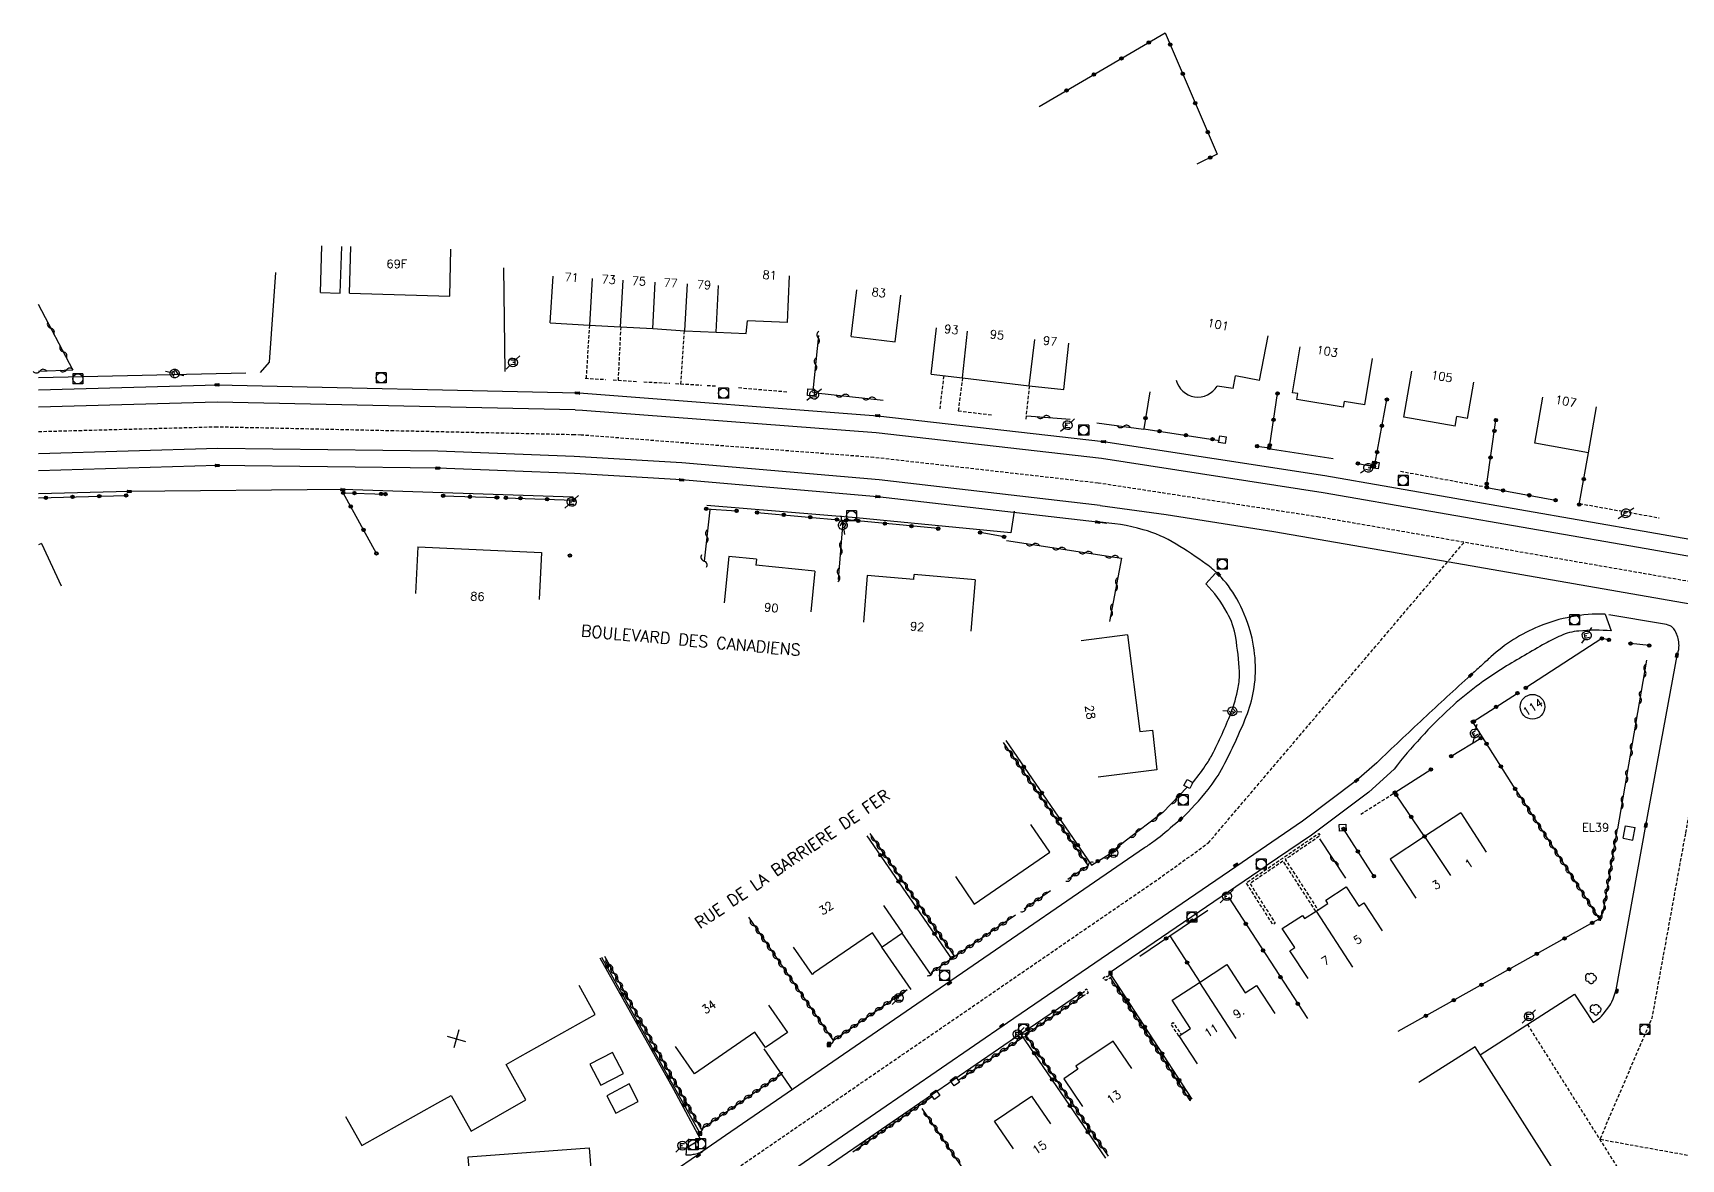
# Model space of a CAD drawing. Header units: millimetres. Extents: x 75999 to 76986, y 158000 to 158837.
# Drawn here: x 75999.2 to 76245.8, y 158131.8 to 158300.4 of the extents above; entities that cross this region are included whole.
import ezdxf
from ezdxf.enums import TextEntityAlignment as Align

# ---------------------------------------------------------------- set-up
doc = ezdxf.new("R2010")
doc.units = ezdxf.units.MM
doc.linetypes.add('DASHED', pattern=[0.75, 0.5, -0.25])
doc.layers.get('0').update_dxf_attribs({"linetype": 'CONTINUOUS'})
for name, color, linetype in [('W0001', 6, 'DASHED'), ('W0008', 7, 'CONTINUOUS'), ('W0100', 7, 'CONTINUOUS'), ('W0112', 1, 'DASHED'), ('W0300', 7, 'CONTINUOUS'), ('W0310', 3, 'CONTINUOUS'), ('W0322', 7, 'CONTINUOUS'), ('W0330', 7, 'CONTINUOUS'), ('W0334', 7, 'CONTINUOUS'), ('W0400', 7, 'CONTINUOUS'), ('W0420', 7, 'CONTINUOUS'), ('W0471', 7, 'CONTINUOUS'), ('W0984', 7, 'CONTINUOUS'), ('W0989', 7, 'CONTINUOUS'), ('W0991', 7, 'CONTINUOUS'), ('W1102', 7, 'CONTINUOUS')]:
    doc.layers.add(name, color=color, linetype=linetype)
doc.styles.get("Standard").update_dxf_attribs({"font": 'romans.shx', "width": 0.85})

# ---------------------------------------------------------------- blocks, each defined once
blk = doc.blocks.new('T400')
for p, q in [((-0.15, 0.3), (0.15, 0.3)), ((-0.15, -0.25), (-0.15, 0.3)), ((-0.15, 0.15), (0.15, 0.15)), ((-0.15, 0), (0.15, 0)), ((0.15, 0.3), (0.15, -0.25)), ((-0.15, -0.15), (0.15, -0.15)), ((-0.15, -0.25), (-0.15, -0.3)), ((-0.15, -0.3), (0.15, -0.3)), ((0.15, -0.3), (0.15, -0.25))]:
    blk.add_line(p, q)
blk = doc.blocks.new('T300')
for p, q in [((-0.8, 0.51), (-0.86, 0.34)), ((-0.86, 0.34), (-0.86, 0.17)), ((-0.86, 0.17), (-0.74, 0.06)), ((-0.69, 0.63), (-0.8, 0.51)), ((-0.8, -0.06), (-0.74, 0.06)), ((-0.74, 0.06), (-0.69, 0.11)), ((-0.57, 0.69), (-0.69, 0.63)), ((-0.46, 0.69), (-0.57, 0.69)), ((-0.29, 0.63), (-0.46, 0.69)), ((-0.29, 0.63), (-0.17, 0.74)), ((-0.23, 0.57), (-0.29, 0.63)), ((-0.17, 0.74), (-0.06, 0.8)), ((-0.06, 0.8), (0.06, 0.8)), ((0.06, 0.8), (0.23, 0.74)), ((0.23, 0.74), (0.34, 0.63)), ((0.34, 0.63), (0.4, 0.51)), ((0.46, 0.46), (0.34, 0.46)), ((0.4, 0.51), (0.4, 0.46)), ((0.57, 0.4), (0.46, 0.46)), ((0.57, 0.4), (0.69, 0.29)), ((0.69, 0.29), (0.74, 0.17)), ((0.74, 0.06), (0.69, -0.17)), ((0.74, 0.17), (0.74, 0.06)), ((-0.8, -0.17), (-0.8, -0.06)), ((-0.8, -0.23), (-0.8, -0.17)), ((-0.74, -0.34), (-0.8, -0.23)), ((-0.69, -0.4), (-0.74, -0.34)), ((-0.51, -0.46), (-0.69, -0.4)), ((-0.4, -0.46), (-0.51, -0.46)), ((-0.4, -0.46), (-0.34, -0.46)), ((-0.34, -0.46), (-0.34, -0.4)), ((-0.34, -0.51), (-0.34, -0.46)), ((-0.29, -0.63), (-0.34, -0.51)), ((-0.17, -0.74), (-0.29, -0.63)), ((-0.06, -0.8), (-0.17, -0.74)), ((0.06, -0.8), (-0.06, -0.8)), ((0.17, -0.74), (0.06, -0.8)), ((0.23, -0.69), (0.17, -0.74)), ((0.29, -0.46), (0.23, -0.46)), ((0.29, -0.63), (0.23, -0.69)), ((0.46, -0.4), (0.29, -0.46)), ((0.34, -0.51), (0.29, -0.63)), ((0.34, -0.51), (0.34, -0.46)), ((0.57, -0.34), (0.46, -0.4)), ((0.63, -0.29), (0.57, -0.34)), ((0.69, -0.17), (0.63, -0.29))]:
    blk.add_line(p, q)
blk = doc.blocks.new('T471')
for p, q in [((-0.333334, 0.333334), (-0.333334, -0.333334)), ((-0.333334, 0.333334), (0.333334, 0.333334)), ((-0.333334, 0), (0, 0)), ((0.500001, 0.500001), (1.000002, 1.000002)), ((-0.500001, -0.500001), (-1.000002, -1.000002)), ((-0.333334, -0.333334), (0.333334, -0.333334))]:
    blk.add_line(p, q)
blk.add_ellipse((0, 0), major_axis=(0.471405, 0.471405), ratio=1, start_param=5.4977871438, end_param=11.780972451)
blk = doc.blocks.new('T420')
for p, q in [((0.75, 0.75), (-0.75, 0.75)), ((-0.75, 0.75), (-0.75, -0.75)), ((0.75, 0.75), (0.75, -0.75)), ((0.75, -0.75), (-0.75, -0.75))]:
    blk.add_line(p, q)
blk.add_ellipse((0, 0), major_axis=(-0.53, 0.53), ratio=1, start_param=3.926991, end_param=10.210176)
blk = doc.blocks.new('t322o')
at = {"color": 0, "linetype": 'Continuous'}
for radius in [0.25, 0.15]:
    blk.add_circle((0, 0), radius, dxfattribs=at)
blk = doc.blocks.new('t310o')
at = {"color": 0, "linetype": 'Continuous'}
for centre, start, end in [((-0.5, 0.38), 216.8699, 323.1304), ((0.5, -0.37), 36.8699, 143.1303)]:
    blk.add_arc(centre, 0.625, start, end, dxfattribs=at)
blk = doc.blocks.new('t112o')
at = {"color": 0, "linetype": 'Continuous'}
for p, q in [((-0.5, 0.5), (0.5, 0.5)), ((-0.5, -0.5), (-0.5, 0.5)), ((0.5, 0.5), (0.5, -0.5)), ((0.5, -0.5), (-0.5, -0.5))]:
    blk.add_line(p, q, dxfattribs=at)
blk = doc.blocks.new('t330o')
at = {"color": 0, "linetype": 'Continuous'}
for p, q in [((0.25, -0.25), (-0.25, 0.25)), ((-0.25, -0.25), (0.25, 0.25)), ((-0.25, 0.25), (-0.25, -0.25)), ((0.25, 0.25), (-0.25, 0.25)), ((0.25, -0.25), (0.25, 0.25)), ((-0.25, -0.25), (0.25, -0.25)), ((-0.25, -0.25), (-0.25, -0.25))]:
    blk.add_line(p, q, dxfattribs=at)
blk = doc.blocks.new('t991o')
at = {"color": 0, "linetype": 'Continuous'}
for p, q in [((-1, 1), (1, -1)), ((-1, -1), (1, 1))]:
    blk.add_line(p, q, dxfattribs=at)

msp = doc.modelspace()

# ---------------------------------------------------------------- linework, layer by layer
at = {"layer": 'W0001'}
msp.add_line((76175.04, 158179.09), (76213.31, 158224.1), dxfattribs=at)
for points in [[(76264.22, 158215.2), (76239.89, 158219.48), (76191.63, 158227.88), (76158.57, 158232.97), (76124.98, 158236.81), (76081.21, 158240.16), (76080.2, 158240.2), (76026.77, 158241.36), (76000, 158240.64)], [(76252.83, 158217.2), (76250.12, 158201.02), (76246.41, 158180.53), (76241.38, 158152.81)]]:
    msp.add_lwpolyline(points, dxfattribs=at)
at = {"layer": 'W0001', "flags": 128}
for points in [[(76000, 158058.61), (76031.13, 158079.97), (76091.52, 158121.48), (76147.12, 158159.67), (76159.62, 158168.26), (76167.73, 158173.83), (76175.04, 158179.09)], [(76222.77, 158151.93), (76250.85, 158107.37)], [(76346.76, 158000), (76307.61, 158061.13), (76274.73, 158112.47), (76264.1, 158129.17), (76233.63, 158134.7), (76241.38, 158152.81)]]:
    msp.add_lwpolyline(points, dxfattribs=at)
at = {"layer": 'W0008'}
for points in [[(76069.57, 158265.22), (76069.8, 158249.7)], [(76033.23, 158249.53), (76034.56, 158251.07), (76035.52, 158264.52)], [(76000, 158246.95), (76026.76, 158247.67), (76080.65, 158246.46)], [(76080.65, 158246.46), (76081.58, 158246.45), (76125.6, 158243.05), (76159.38, 158239.18), (76192.48, 158234.11)], [(76000, 158244.41), (76026.76, 158245.14), (76080.29, 158243.97)], [(76080.14, 158236.96), (76059.74, 158237.76), (76026.83, 158238.14), (76000, 158237.35)], [(76184.01, 158238.16), (76193.71, 158236.64)], [(76080.19, 158234.39), (76059.74, 158235.22), (76026.74, 158235.61), (76000, 158234.82)], [(76159.86, 158226.91), (76158.46, 158227.12), (76125.56, 158230.94), (76096.23, 158233.46), (76080.19, 158234.39)], [(76192.48, 158234.11), (76241.08, 158225.64), (76265.32, 158221.4)], [(76045.53, 158231.99), (76013.6, 158231.71), (76000, 158231.35)], [(76145.99, 158228.75), (76145.47, 158225.51), (76122.36, 158227.75), (76100, 158229.64)], [(76174.68, 158217.9), (76176.13, 158219.48)], [(76234.39, 158213.36), (76235.32, 158210.84)], [(76242.98, 158211.9), (76234.98, 158213.24)], [(76236.05, 158157.09), (76240.52, 158181.73), (76245.16, 158207.18)], [(76200.24, 158191.11), (76197.21, 158188.45), (76189.15, 158182.38)], [(76202.85, 158190.17), (76199.05, 158186.7), (76190.46, 158180.25)], [(76189.15, 158182.38), (76179.14, 158175.53)], [(76190.46, 158180.25), (76183.7, 158175.67)]]:
    msp.add_lwpolyline(points, dxfattribs=at)
for points in [[(76170.93, 158182.66, 0.033263), (76175.01, 158187.1, 0.048459), (76177.27, 158190.57, 0.024587), (76180.72, 158198.03, 0.051475), (76181.8, 158201.8, 0.058975), (76182.07, 158206.23, 0.055437), (76181.28, 158210.88, 0.058156), (76179.28, 158215.67, 0.06684), (76176.55, 158219.29, 0.042145), (76174.74, 158220.84, 0.018484), (76170.21, 158223.85, 0.069411), (76165.28, 158226, 0.053677), (76158.44, 158227.14)], [(76234.39, 158213.36, 0.051854), (76229.35, 158212.95, 0.051854), (76224.49, 158211.51, 0.043763), (76220.7, 158209.54, 0.043763), (76217.3, 158206.94)], [(76235.32, 158210.84, 0.045773), (76230.45, 158210.83, 0.081201), (76227.77, 158210.13, 0.023664), (76225.43, 158208.96, 0.008716), (76219.29, 158205.36, 0.049635), (76211.2, 158199.26, 0.040701), (76202.85, 158190.17)], [(76245.16, 158207.18, 0.067857), (76245.45, 158208.39, 0.078604), (76245.38, 158209.47, 0.037048), (76245.12, 158210.35, 0.047144), (76244.8, 158210.99, 0.138911), (76244.13, 158211.6, 0.103628), (76242.98, 158211.9)], [(76217.3, 158206.94, 0.000655), (76215.8, 158205.58, 0.000655), (76214.29, 158204.22, 0.0031), (76207.22, 158197.71, 0.0031), (76200.24, 158191.11)]]:
    msp.add_lwpolyline(points, format="xyb", dxfattribs=at)
at = {"layer": 'W0008', "flags": 128}
for points in [[(76170.93, 158182.66, -0.002536), (76167.77, 158179.98, -0.013324), (76167.68, 158179.91, -0.006682), (76166.89, 158179.33, -0.003819), (76165.48, 158178.35), (76135.71, 158157.89), (76102.82, 158135.3), (76099.42, 158132.98, -0.031747), (76099.19, 158132.84, -0.018825), (76098.77, 158132.64, -0.039772), (76098.57, 158132.58, -0.010381), (76097.78, 158132.4, -0.038161), (76097.47, 158132.36, -0.022291), (76096.92, 158132.37), (76097.03, 158133.53), (76099.05, 158134.77), (76095.06, 158142.17), (76084.07, 158161.84)], [(76146.99, 158150.55), (76106.91, 158122.99), (76100.63, 158118.65), (76093.9, 158114.06, 0.019613), (76093.46, 158113.73, 0.008326), (76092.48, 158112.91, 0.061699), (76091.84, 158112.21, 0.037102), (76091.03, 158110.85, 0.070081), (76090.52, 158109.35, 0.080144), (76090.49, 158107.97, 0.035111), (76090.65, 158107.2, 0.018717), (76091.11, 158105.79, 0.041465), (76091.5, 158104.94, 0.029782), (76092.2, 158103.85)]]:
    msp.add_lwpolyline(points, format="xyb", dxfattribs=at)
for points in [[(76179.14, 158175.53), (76145, 158152.15), (76105.5, 158125.03)], [(76160.21, 158159.64), (76183.7, 158175.67)], [(76133.61, 158159.25), (76129.25, 158165.58)], [(76130.57, 158157.15), (76126.21, 158163.49)], [(76215.71, 158147.4), (76229.84, 158156.46), (76232.6, 158152.24), (76233.11, 158152.57), (76233.59, 158152.94), (76233.86, 158153.19), (76234.11, 158153.46), (76234.61, 158154.11), (76235.09, 158154.77), (76235.27, 158155.04), (76235.42, 158155.33), (76235.61, 158155.76), (76235.78, 158156.2), (76235.93, 158156.64), (76236.05, 158157.09)], [(76112.82, 158142.16), (76108.57, 158148.3)], [(76067.99, 158111.4), (76099.42, 158132.98)]]:
    msp.add_lwpolyline(points, dxfattribs=at)
for points in [[(76082.53, 158145.98), (76084.15, 158142.85), (76087.52, 158144.6), (76085.9, 158147.73)], [(76085.03, 158141.26), (76086.41, 158138.64), (76089.75, 158140.4), (76088.37, 158143.02)], [(76064.31, 158132.13), (76082.43, 158133.45), (76082.66, 158130.31), (76064.54, 158129)]]:
    msp.add_lwpolyline(points, close=True, dxfattribs=at)
at = {"layer": 'W0100'}
for p, q in [((76042.21, 158261.51), (76042.43, 158268.51)), ((76045.16, 158261.41), (76045.39, 158268.41)), ((76046.55, 158261.39), (76046.75, 158268.39)), ((76061.54, 158260.97), (76061.73, 158267.97)), ((76076.56, 158256.96), (76077, 158263.94)), ((76112.07, 158256.99), (76112.4, 158263.98)), ((76121.6, 158254.93), (76122.43, 158261.88)), ((76128.21, 158254.14), (76129.04, 158261.09)), ((76105.89, 158255.36), (76106.09, 158257.27)), ((76133.58, 158249.27), (76134.35, 158256.23)), ((76153.4, 158246.97), (76154.17, 158253.92)), ((76182.71, 158248.32), (76184.01, 158255.02)), ((76187.64, 158246.5), (76188.77, 158253.39)), ((76198.45, 158244.69), (76199.59, 158251.6)), ((76178.74, 158247.15), (76179.1, 158249.05)), ((76204.27, 158242.85), (76205.49, 158249.74)), ((76213.81, 158242.64), (76214.78, 158248.1)), ((76188.41, 158246.37), (76187.64, 158246.5)), ((76188.27, 158245.5), (76188.41, 158246.37)), ((76223.87, 158238.93), (76225.08, 158245.82)), ((76211.99, 158241.48), (76212.24, 158242.92)), ((76231.91, 158237.51), (76233.12, 158244.41)), ((76000.49, 158223.94), (76000, 158223.71)), ((76000.49, 158223.94), (76003.43, 158217.59)), ((76056.77, 158223.45), (76056.43, 158216.45)), ((76075.26, 158222.56), (76074.93, 158215.57)), ((76103.32, 158221.99), (76102.61, 158215.03)), ((76107.43, 158221.58), (76103.32, 158221.99)), ((76107.43, 158221.58), (76107.34, 158220.67)), ((76116.19, 158219.77), (76107.34, 158220.67)), ((76116.19, 158219.77), (76115.58, 158213.72)), ((76124.02, 158219.13), (76123.45, 158212.15)), ((76130.97, 158218.55), (76131.03, 158219.27)), ((76140.17, 158218.51), (76139.53, 158210.82)), ((76162.97, 158210.24), (76156.02, 158209.37)), ((76167.36, 158190.04), (76158.57, 158188.94)), ((76212.84, 158183.59), (76216.62, 158177.7)), ((76237.44, 158181.67), (76238.91, 158181.39)), ((76202.22, 158176.67), (76206.07, 158170.83))]:
    msp.add_line(p, q, dxfattribs=at)
for points in [[(76042.21, 158261.51), (76045.16, 158261.41)], [(76046.55, 158261.39), (76061.54, 158260.97)], [(76076.56, 158256.96), (76082.43, 158256.59), (76087.11, 158256.34), (76091.91, 158256.09), (76096.73, 158255.77), (76101.39, 158255.59), (76105.89, 158255.36)], [(76112.07, 158256.99), (76106.09, 158257.27)], [(76121.6, 158254.93), (76128.21, 158254.14)], [(76133.58, 158249.27), (76138.26, 158248.75), (76148.25, 158247.53), (76153.4, 158246.97)], [(76182.71, 158248.32), (76179.1, 158249.05)], [(76178.74, 158247.15), (76176.34, 158247.5)], [(76198.45, 158244.69), (76195.38, 158245.2), (76195.22, 158244.33), (76188.27, 158245.5)], [(76213.81, 158242.64), (76212.24, 158242.92)], [(76211.99, 158241.48), (76204.27, 158242.85)], [(76231.91, 158237.51), (76223.87, 158238.93)], [(76056.77, 158223.45), (76075.26, 158222.56)], [(76130.97, 158218.55), (76124.02, 158219.13)], [(76140.17, 158218.51), (76131.03, 158219.27)], [(76162.97, 158210.24), (76164.77, 158195.77), (76166.71, 158196.01), (76167.36, 158190.04)], [(76212.84, 158183.59), (76207.4, 158180.09), (76202.22, 158176.67)], [(76237.08, 158179.81), (76237.44, 158181.67)], [(76237.08, 158179.81), (76237.44, 158181.67)], [(76238.55, 158179.53), (76238.91, 158181.39)], [(76237.08, 158179.82), (76238.55, 158179.53)]]:
    msp.add_lwpolyline(points, dxfattribs=at)
msp.add_lwpolyline([(76170.24, 158248.4, 0.675962), (76176.34, 158247.5, 0.675962)], format="xyb", dxfattribs=at)
at = {"layer": 'W0100', "flags": 128}
for points in [[(76137.19, 158174.08), (76140.02, 158169.96), (76151.33, 158177.74), (76148.49, 158181.86)], [(76190, 158158.79), (76187.24, 158162.96), (76187.98, 158163.44), (76186.11, 158166.29), (76189.13, 158168.26), (76189.44, 158167.78), (76191.17, 158168.91), (76191.17, 158168.91), (76192.92, 158170.05), (76192.61, 158170.52), (76195.67, 158172.54), (76197.54, 158169.66), (76198.31, 158170.16), (76201.04, 158165.96)], [(76126.45, 158169.73), (76129.28, 158165.61), (76126.23, 158163.51), (76124.78, 158165.63), (76122.46, 158164.05), (76115.99, 158159.62), (76116.04, 158159.54), (76115.83, 158159.4), (76113, 158163.52)], [(76173.41, 158146.03), (76170.67, 158150.23), (76172.37, 158151.34), (76169.62, 158155.55), (76173.72, 158158.21), (76177.83, 158160.89), (76180.57, 158156.66), (76182.26, 158157.76), (76184.99, 158153.56)], [(76045.95, 158138.15), (76048.4, 158133.79), (76059.77, 158140.19), (76061.74, 158141.3), (76064.73, 158135.98), (76072.94, 158140.63), (76069.97, 158145.94), (76072.07, 158147.11), (76083.32, 158153.4), (76080.89, 158157.76)], [(76109.22, 158154.84), (76112.07, 158150.73), (76108.8, 158148.46), (76107.18, 158150.8), (76098.15, 158144.54), (76095.3, 158148.65)], [(76163.6, 158145.32), (76160.78, 158149.45), (76155.24, 158145.68), (76155.53, 158145.25), (76153.41, 158143.81), (76156.23, 158139.67)], [(76249.57, 158039.69), (76266.74, 158050.71), (76256.34, 158066.92), (76257.93, 158067.94), (76254.28, 158073.52), (76254.31, 158073.73), (76264.66, 158080.33), (76265.96, 158081.16), (76266.33, 158080.59), (76275.6, 158086.54), (76262.54, 158107.03), (76253.27, 158101.13), (76261.58, 158088.05), (76255.74, 158084.33), (76244.68, 158101.68), (76244.68, 158101.68), (76237.08, 158113.61), (76234.96, 158117.25), (76227.4, 158129.06), (76214.96, 158148.59), (76206.52, 158143.22)], [(76145.88, 158133.29), (76143.07, 158137.43), (76148.6, 158141.19), (76151.41, 158137.05)]]:
    msp.add_lwpolyline(points, dxfattribs=at)
at = {"layer": 'W0112'}
for points in [[(76081.99, 158248.62), (76082.5, 158256.6)], [(76087.12, 158256.34), (76086.72, 158248.36)], [(76096.14, 158247.78), (76096.67, 158255.84)], [(76081.82, 158248.66), (76084.85, 158248.5)], [(76086.02, 158248.43), (76089.71, 158248.16)], [(76090.56, 158248.13), (76094.48, 158247.92)], [(76095.31, 158247.88), (76099.21, 158247.64)], [(76135.45, 158249.02), (76134.85, 158244.09)], [(76138.26, 158248.75), (76137.63, 158243.8), (76142.62, 158243.17)], [(76100.07, 158247.59), (76101.47, 158247.52)], [(76104.76, 158247.26), (76112.05, 158246.64)], [(76148.26, 158247.53), (76147.71, 158242.54)], [(76203.78, 158234.75), (76216.67, 158232.38)], [(76230.6, 158229.91), (76242.51, 158227.77)], [(76197.84, 158183.39), (76202.95, 158186.65)]]:
    msp.add_lwpolyline(points, dxfattribs=at)
at = {"layer": 'W0112', "flags": 128}
for points in [[(76191.12, 158168.87), (76186.23, 158176.39), (76181.27, 158173.02), (76185.04, 158167.09), (76184.7, 158166.87), (76180.72, 158173.14), (76186.18, 158176.84), (76191.55, 158180.52), (76191.78, 158180.19), (76186.56, 158176.62), (76191.45, 158169.09)], [(76170.63, 158150.2), (76169.45, 158152.01), (76169.79, 158152.23), (76170.97, 158150.42)]]:
    msp.add_lwpolyline(points, dxfattribs=at)
for points in [[(76160.58, 158159.04), (76159.72, 158158.53), (76159.63, 158158.66), (76159.54, 158158.59), (76159.32, 158158.93), (76159.74, 158159.21), (76159.84, 158159.06), (76160.37, 158159.38)], [(76156.22, 158156.15), (76157.09, 158156.69), (76156.97, 158156.85), (76157.05, 158156.9), (76156.82, 158157.23), (76156.4, 158156.94), (76156.51, 158156.8), (76156.01, 158156.49)]]:
    msp.add_lwpolyline(points, close=True, dxfattribs=at)
at = {"layer": 'W0310', "flags": 128}
for points in [[(76000, 158259.71), (76000, 158259.7)], [(76144.34, 158194.16), (76157.07, 158175.68), (76154.03, 158173.62)], [(76220.94, 158187.18), (76233.52, 158167.72), (76234.09, 158168.71), (76236.26, 158181.23)], [(76137.11, 158162.09), (76124.45, 158180.5)], [(76162.61, 158179.37), (76160.2, 158177.43)], [(76151.45, 158171.95), (76147.49, 158169.2)], [(76106.22, 158167.97), (76118.91, 158149.52), (76129.99, 158157.18)], [(76146.17, 158168.29), (76137.11, 158162.09), (76133.56, 158159.68)], [(76084.68, 158162.17), (76099.16, 158136.27), (76111.11, 158144.49)], [(76160.34, 158158.94), (76172.28, 158140.56)], [(76160.1, 158132.19), (76147.68, 158150.42), (76156.21, 158156.18)], [(76137.61, 158143.6), (76147.26, 158150)], [(76121.84, 158132.87), (76133.79, 158141.2)], [(76132.2, 158139.37), (76144.4, 158121.41)]]:
    msp.add_lwpolyline(points, dxfattribs=at)
at = {"layer": 'W0310'}
for points in [[(76000, 158249.72), (76005.16, 158249.94), (76000, 158259.7)], [(76116.7, 158255.06), (76115.85, 158246.77)], [(76116.33, 158246.49), (76126.4, 158245.39)], [(76147.89, 158243.06), (76154.36, 158242.54)], [(76158.37, 158241.98), (76165.32, 158241.05)], [(76100.48, 158228.97), (76099.6, 158221.3)], [(76120.38, 158227.23), (76119.65, 158218.53)], [(76144.82, 158224.37), (76162.06, 158221.74)], [(76162.06, 158221.74), (76160.23, 158212.27)], [(76240.62, 158206.45), (76236.26, 158181.23)], [(76171.85, 158187.44), (76168.24, 158183.64), (76162.61, 158179.37)], [(76191.69, 158179.7), (76195.56, 158173.84)]]:
    msp.add_lwpolyline(points, dxfattribs=at)
at = {"layer": 'W0322', "flags": 128}
for points in [[(76149.72, 158289.36), (76168.6, 158300.36), (76176.37, 158282.21), (76173.34, 158280.7)], [(76144.73, 158194.43), (76157.55, 158175.79), (76160.2, 158177.43)], [(76136.76, 158161.6), (76123.98, 158180.17)], [(76164.8, 158162.13), (76169.27, 158165.18), (76174.99, 158169.04)], [(76178.06, 158170.97), (76189.86, 158152.8)], [(76203.46, 158150.93), (76233.52, 158167.72)], [(76169.27, 158165.18), (76173.79, 158158.25)], [(76098.98, 158135.72), (76084.31, 158161.97)], [(76160.35, 158159.53), (76172.55, 158140.74)], [(76159.69, 158131.91), (76146.99, 158150.55), (76155.93, 158156.6)]]:
    msp.add_lwpolyline(points, dxfattribs=at)
at = {"layer": 'W0322'}
for points in [[(76166.29, 158246.65), (76165.38, 158241.1), (76176.69, 158239.37)], [(76184.23, 158238.63), (76185.41, 158246.4)], [(76199.99, 158236.01), (76201.75, 158245.48)], [(76216.7, 158232.86), (76218.07, 158242.39)], [(76182.33, 158238.5), (76184.13, 158238.25)], [(76197.43, 158235.92), (76199.82, 158235.46)], [(76230.54, 158229.76), (76231.91, 158237.51)], [(76000, 158230.75), (76013.12, 158231.13)], [(76050.57, 158222.44), (76045.62, 158231.53), (76051.93, 158231.33)], [(76060.56, 158231.07), (76068.64, 158230.82)], [(76069.96, 158230.77), (76080.1, 158230.42)], [(76216.71, 158232.33), (76226.99, 158230.4)], [(76099.92, 158229.13), (76104.46, 158228.82)], [(76107.52, 158228.57), (76120.83, 158227.38)], [(76134.62, 158226.15), (76120.98, 158227.46)], [(76144.47, 158224.91), (76140.88, 158225.56)], [(76234.98, 158209.49), (76233.92, 158209.73), (76222.52, 158202.31)], [(76241, 158208.64), (76238.22, 158208.94)], [(76220.94, 158187.18), (76214.62, 158197.21), (76221.28, 158201.53)], [(76211.38, 158192.07), (76215.81, 158194.79)], [(76202.95, 158186.65), (76208.34, 158190.1)], [(76207.4, 158180.09), (76203.16, 158186.29)], [(76199.81, 158174.13), (76195.27, 158181.21)]]:
    msp.add_lwpolyline(points, dxfattribs=at)
at = {"layer": 'W0334'}
for points in [[(76000, 158248.78), (76031.02, 158249.49)], [(76080.29, 158243.95), (76081.43, 158243.91), (76125.34, 158240.55), (76159.07, 158236.69), (76192.2, 158231.58)], [(76158.87, 158229.64), (76125.78, 158233.45), (76096.25, 158235.99), (76080.14, 158236.96)], [(76080.02, 158230.89), (76045.53, 158231.99)], [(76192.2, 158231.58), (76240.54, 158223.17), (76264.87, 158218.9)], [(76158.87, 158229.64), (76168.74, 158228.27), (76184.84, 158225.71), (76208.78, 158221.57), (76276.89, 158209.7)]]:
    msp.add_lwpolyline(points, dxfattribs=at)
msp.add_lwpolyline([(76172.6, 158187.99, 0.019235), (76174.58, 158190.63, 0.031954), (76175.61, 158192.33, 0.026654), (76178.4, 158198.5, 0.045279), (76179.51, 158202.35, 0.060237), (76179.68, 158204.75, 0.028158), (76179.14, 158209.85, 0.086048), (76177.85, 158213.57, 0.062968), (76174.68, 158217.9)], format="xyb", dxfattribs=at)
at = {"layer": 'W1102'}
for p, q in [((76082.5, 158256.6), (76082.88, 158263.58)), ((76087.11, 158256.35), (76087.49, 158263.33)), ((76091.91, 158256.09), (76092.29, 158263.07)), ((76096.73, 158255.83), (76097.11, 158262.81)), ((76101.39, 158255.58), (76101.77, 158262.56)), ((76138.26, 158248.75), (76139.03, 158255.71)), ((76148.25, 158247.53), (76149.1, 158254.48)), ((76207.4, 158180.09), (76211.25, 158174.25))]:
    msp.add_line(p, q, dxfattribs=at)
at = {"layer": 'W1102', "flags": 128}
for points in [[(76191.17, 158168.91), (76196.62, 158160.52)], [(76173.72, 158158.21), (76179.16, 158149.82)]]:
    msp.add_lwpolyline(points, dxfattribs=at)
at = {"layer": 'W1102'}
msp.add_circle((76223.54, 158199.49), 1.85, dxfattribs=at)

# ---------------------------------------------------------------- block references
at = {"layer": 'W0112'}
for p, rotation in [((76115.59, 158246.55), 355.4655), ((76177.15, 158239.47), 260.7319), ((76200.03, 158235.67), 349.103), ((76172.06, 158187.93), 62.00544778020247), ((76195.13, 158181.38), 3.904499999999992), ((76134.18, 158141.4), 214.6622472682335), ((76137.1, 158143.42), 216.0224629948864)]:
    msp.add_blockref('t112o', p, dxfattribs=dict(at, rotation=rotation))
at = {"layer": 'W0300'}
for p in [(76232.33, 158158.8), (76233.04, 158154.12)]:
    msp.add_blockref('T300', p, dxfattribs=at)
at = {"layer": 'W0310'}
for p, rotation in [((76001.87, 158256.17), 117.8254988956957), ((76116.66, 158254.72), 264.1676568486648), ((76003.74, 158252.63), 117.8254988956957), ((76116.26, 158250.74), 264.1676568486648), ((76000.2, 158249.73), 2.394289639713373), ((76004.2, 158249.9), 2.394289639713373), ((76120.31, 158246.06), 353.7972858661647), ((76124.28, 158245.62), 353.7972858661647), ((76150.37, 158242.86), 355.4489576284691), ((76162.34, 158241.45), 352.3864574702984), ((76100.02, 158225), 263.4475449620836), ((76120.05, 158223.24), 265.2494391639523), ((76148.77, 158223.76), 351.32225832814), ((76152.72, 158223.16), 351.32225832814), ((76099.6, 158221.3), 112.1319), ((76156.68, 158222.56), 351.32225832814), ((76160.63, 158221.95), 351.32225832814), ((76119.71, 158219.26), 265.2494391639523), ((76161.3, 158217.81), 259.033891689805), ((76160.54, 158213.88), 259.033891689805), ((76240.35, 158204.88), 260.212040926302), ((76239.67, 158200.94), 260.212040926302), ((76238.99, 158197), 260.212040926302), ((76145.19, 158192.93), 304.5377222254263), ((76238.31, 158193.05), 260.212040926302), ((76146.04, 158191.69), 304.5377222254263), ((76146.89, 158190.46), 304.5377222254263), ((76147.74, 158189.22), 304.5377222254263), ((76148.59, 158187.98), 304.5377222254263), ((76237.63, 158189.11), 260.212040926302), ((76149.45, 158186.75), 304.5377222254263), ((76150.3, 158185.51), 304.5377222254263), ((76170.25, 158185.75), 226.4826549029982), ((76221.75, 158185.92), 302.8791879153578), ((76236.95, 158185.17), 260.212040926302), ((76151.15, 158184.28), 304.5377222254263), ((76152, 158183.04), 304.5377222254263), ((76167.38, 158182.98), 217.1195783512725), ((76222.57, 158184.66), 302.8791879153578), ((76223.38, 158183.4), 302.8791879153578), ((76152.85, 158181.81), 304.5377222254263), ((76153.7, 158180.57), 304.5377222254263), ((76164.19, 158180.57), 217.1195783512725), ((76224.2, 158182.14), 302.8791879153578), ((76225.01, 158180.88), 302.8791879153578), ((76236.09, 158180.22), 80.13180878063315), ((76125.21, 158179.39), 124.5203860018495), ((76126.06, 158178.16), 124.5203860018495), ((76154.55, 158179.34), 304.5377222254263), ((76155.4, 158178.1), 304.5377222254263), ((76161.44, 158178.43), 218.8846749232719), ((76225.82, 158179.62), 302.8791879153578), ((76226.64, 158178.36), 302.8791879153578), ((76235.83, 158178.74), 80.13180878063315), ((76126.91, 158176.92), 124.5203860018495), ((76127.76, 158175.69), 124.5203860018495), ((76156.25, 158176.86), 304.5377222254263), ((76157.02, 158175.64), 214.0984398811584), ((76160.27, 158177.49), 218.8846749232719), ((76193.89, 158176.36), 303.4230406674699), ((76227.45, 158177.1), 302.8791879153578), ((76228.27, 158175.84), 302.8791879153578), ((76235.32, 158175.78), 80.13180878063315), ((76235.57, 158177.26), 80.13180878063315), ((76128.61, 158174.45), 124.5203860018495), ((76129.46, 158173.21), 124.5203860018495), ((76154.53, 158173.96), 214.0984398811584), ((76155.77, 158174.8), 214.0984398811584), ((76229.08, 158174.58), 302.8791879153578), ((76229.9, 158173.32), 302.8791879153578), ((76234.8, 158172.83), 80.13180878063315), ((76235.06, 158174.31), 80.13180878063315), ((76130.31, 158171.98), 124.5203860018495), ((76131.16, 158170.74), 124.5203860018495), ((76150.22, 158171.1), 214.7541960466402), ((76230.71, 158172.06), 302.8791879153578), ((76231.52, 158170.8), 302.8791879153578), ((76234.55, 158171.35), 80.13180878063315), ((76132.01, 158169.51), 124.5203860018495), ((76132.86, 158168.27), 124.5203860018495), ((76147.75, 158169.39), 214.7541960466402), ((76148.98, 158170.24), 214.7541960466402), ((76232.34, 158169.54), 302.8791879153578), ((76233.15, 158168.28), 302.8791879153578), ((76233.93, 158168.43), 60.18235683300279), ((76234.29, 158169.87), 80.13180878063315), ((76107.07, 158166.73), 304.5203860018869), ((76107.92, 158165.5), 304.5203860018869), ((76133.71, 158167.04), 124.5203860018495), ((76134.56, 158165.8), 124.5203860018495), ((76142.46, 158165.75), 214.3924860176436), ((76143.69, 158166.6), 214.3924860176436), ((76144.93, 158167.44), 214.3924860176436), ((76108.77, 158164.26), 304.5203860018869), ((76109.62, 158163.03), 304.5203860018869), ((76135.41, 158164.56), 124.5203860018495), ((76136.26, 158163.33), 124.5203860018495), ((76138.74, 158163.21), 214.3924860176436), ((76139.98, 158164.06), 214.3924860176436), ((76141.22, 158164.9), 214.3924860176436), ((76085.41, 158160.87), 299.1911694288885), ((76110.47, 158161.79), 304.5203860018869), ((76111.32, 158160.55), 304.5203860018869), ((76136.27, 158161.52), 214.1686146358413), ((76137.51, 158162.36), 214.3924860176436), ((76086.14, 158159.56), 299.1911694288885), ((76086.88, 158158.25), 299.1911694288885), ((76112.17, 158159.32), 304.5203860018869), ((76113.02, 158158.08), 304.5203860018869), ((76133.78, 158159.83), 214.1686146358413), ((76135.02, 158160.67), 214.1686146358413), ((76087.61, 158156.94), 299.1911694288885), ((76088.34, 158155.63), 299.1911694288885), ((76113.87, 158156.85), 304.5203860018869), ((76114.72, 158155.61), 304.5203860018869), ((76128.86, 158156.4), 34.6754060473955), ((76161.16, 158157.68), 302.9973749636392), ((76161.98, 158156.42), 302.9973749636392), ((76089.07, 158154.32), 299.1911694288885), ((76115.57, 158154.37), 304.5203860018869), ((76116.42, 158153.14), 304.5203860018869), ((76125.16, 158153.84), 34.6754060473955), ((76126.4, 158154.7), 34.6754060473955), ((76127.63, 158155.55), 34.6754060473955), ((76153.02, 158154.03), 34.07581005478157), ((76154.26, 158154.87), 34.07581005478157), ((76155.51, 158155.71), 34.07581005478157), ((76162.8, 158155.16), 302.9973749636392), ((76163.61, 158153.91), 302.9973749636392), ((76089.8, 158153.01), 299.1911694288885), ((76090.53, 158151.7), 299.1911694288885), ((76117.27, 158151.9), 304.5203860018869), ((76118.12, 158150.67), 304.5203860018869), ((76121.46, 158151.28), 34.6754060473955), ((76122.7, 158152.14), 34.6754060473955), ((76123.93, 158152.99), 34.6754060473955), ((76149.3, 158151.51), 34.07581005478157), ((76150.54, 158152.35), 34.07581005478157), ((76151.78, 158153.19), 34.07581005478157), ((76164.43, 158152.65), 302.9973749636392), ((76165.25, 158151.39), 302.9973749636392), ((76091.27, 158150.39), 299.1911694288885), ((76092, 158149.08), 299.1911694288885), ((76118.99, 158149.58), 34.6754060473955), ((76120.23, 158150.43), 34.6754060473955), ((76145.11, 158148.57), 33.50682340585471), ((76146.36, 158149.4), 33.50682340585471), ((76148.05, 158150.67), 34.07581005478157), ((76148.28, 158149.54), 124.2699190129513), ((76149.12, 158148.31), 124.2699190129513), ((76166.06, 158150.13), 302.9973749636392), ((76166.88, 158148.87), 302.9973749636392), ((76092.73, 158147.77), 299.1911694288885), ((76093.46, 158146.46), 299.1911694288885), ((76141.36, 158146.09), 33.50682340585471), ((76142.61, 158146.91), 33.50682340585471), ((76143.86, 158147.74), 33.50682340585471), ((76149.96, 158147.07), 124.2699190129513), ((76150.81, 158145.83), 124.2699190129513), ((76167.7, 158147.62), 302.9973749636392), ((76168.51, 158146.36), 302.9973749636392), ((76094.19, 158145.15), 299.1911694288885), ((76094.92, 158143.84), 299.1911694288885), ((76110.55, 158144.1), 34.51357213186431), ((76138.86, 158144.43), 33.50682340585471), ((76140.11, 158145.26), 33.50682340585471), ((76151.65, 158144.59), 124.2699190129513), ((76152.5, 158143.35), 124.2699190129513), ((76169.33, 158145.1), 302.9973749636392), ((76170.15, 158143.84), 302.9973749636392), ((76095.66, 158142.53), 299.1911694288885), ((76096.39, 158141.22), 299.1911694288885), ((76106.84, 158141.55), 34.51357213186431), ((76108.07, 158142.4), 34.51357213186431), ((76109.31, 158143.25), 34.51357213186431), ((76153.34, 158142.11), 124.2699190129513), ((76154.19, 158140.87), 124.2699190129513), ((76170.96, 158142.58), 302.9973749636392), ((76171.78, 158141.33), 302.9973749636392), ((76097.12, 158139.91), 299.1911694288885), ((76097.85, 158138.6), 299.1911694288885), ((76103.13, 158139), 34.51357213186431), ((76104.37, 158139.85), 34.51357213186431), ((76105.6, 158140.7), 34.51357213186431), ((76130.45, 158138.87), 34.87081867995366), ((76131.68, 158139.73), 34.87081867995366), ((76132.91, 158140.59), 34.87081867995366), ((76155.03, 158139.63), 124.2699190129513), ((76155.88, 158138.39), 124.2699190129513), ((76098.58, 158137.29), 299.1911694288885), ((76099.42, 158136.45), 34.51357213186431), ((76100.66, 158137.3), 34.51357213186431), ((76101.89, 158138.15), 34.51357213186431), ((76126.76, 158136.3), 34.87081867995366), ((76127.99, 158137.16), 34.87081867995366), ((76129.22, 158138.02), 34.87081867995366), ((76133.04, 158138.13), 304.1835672865449), ((76133.89, 158136.89), 304.1835672865449), ((76156.72, 158137.15), 124.2699190129513), ((76157.57, 158135.91), 124.2699190129513), ((76123.07, 158133.73), 34.87081867995366), ((76124.3, 158134.59), 34.87081867995366), ((76125.53, 158135.44), 34.87081867995366), ((76134.73, 158135.65), 304.1835672865449), ((76135.57, 158134.41), 304.1835672865449), ((76158.41, 158134.67), 124.2699190129513), ((76159.26, 158133.43), 124.2699190129513), ((76136.42, 158133.17), 304.1835672865449), ((76137.26, 158131.93), 304.1835672865449)]:
    msp.add_blockref('t310o', p, dxfattribs=dict(at, rotation=rotation))
at = {"layer": 'W0322'}
for p, rotation in [((76166.14, 158298.93), 30.23119194990919), ((76169.35, 158298.61), 293.1867736375017), ((76162.04, 158296.54), 30.23119194990919), ((76157.93, 158294.14), 30.23119194990919), ((76171.22, 158294.24), 293.1867736375017), ((76153.83, 158291.75), 30.23119194990919), ((76173.09, 158289.87), 293.1867736375017), ((76174.96, 158285.51), 293.1867736375017), ((76175.33, 158281.69), 206.4766023513659), ((76185.41, 158246.4), 76.32100000000001), ((76201.75, 158245.48), 96.50560000000002), ((76165.64, 158242.7), 260.7319113813746), ((76167.73, 158240.74), 351.2926743256038), ((76171.68, 158240.13), 351.2926743256038), ((76184.81, 158242.45), 81.3158449343379), ((76201.02, 158241.55), 79.45931937415631), ((76217.84, 158240.78), 81.81770804528239), ((76218.07, 158242.39), 86.09149999999997), ((76175.64, 158239.53), 351.2926743256038), ((76182.33, 158238.5), 349.3837), ((76184.13, 158238.25), 349.3837), ((76184.23, 158238.63), 76.32100000000001), ((76197.43, 158235.92), 349.103), ((76199.82, 158235.46), 349.103), ((76199.99, 158236.01), 96.50560000000002), ((76200.29, 158237.61), 79.45931937415631), ((76217.27, 158236.82), 81.81770804528239), ((76216.7, 158232.86), 86.09149999999997), ((76231.21, 158233.57), 79.94185283643887), ((76001.12, 158230.78), 1.630195791634045), ((76005.12, 158230.9), 1.630195791634045), ((76009.12, 158231.01), 1.630195791634045), ((76013.12, 158231.13), 2.412199999999999), ((76045.62, 158231.53), 118.5592), ((76047.28, 158231.48), 358.1561960037349), ((76051.27, 158231.35), 358.1561960037349), ((76051.93, 158231.33), 118.5592), ((76060.56, 158231.07), 358.2689), ((76064.56, 158230.94), 358.2264837941848), ((76068.56, 158230.82), 358.2264837941848), ((76068.64, 158230.82), 358.2689), ((76069.96, 158230.77), 357.9669), ((76072.11, 158230.7), 358.056791546948), ((76076.1, 158230.56), 358.056791546948), ((76080.1, 158230.42), 357.9669), ((76216.71, 158232.33), 342.5199), ((76219.13, 158231.88), 349.3638515965501), ((76223.06, 158231.14), 349.3638515965501), ((76226.99, 158230.4), 342.5199), ((76046.74, 158229.47), 118.5591894751053), ((76099.92, 158229.13), 14.91930000000002), ((76104.46, 158228.82), 14.91930000000002), ((76107.52, 158228.57), 26.46409999999996), ((76111.51, 158228.22), 354.8890614435157), ((76115.49, 158227.86), 354.8890614435157), ((76230.54, 158229.76), 321.5894), ((76048.66, 158225.96), 118.5591894751053), ((76119.48, 158227.5), 354.8890614435157), ((76120.83, 158227.38), 26.46409999999996), ((76122.67, 158227.3), 174.4795764857498), ((76126.65, 158226.92), 174.4795764857498), ((76130.63, 158226.53), 174.4795764857498), ((76134.62, 158226.15), 174.6688), ((76140.88, 158225.56), 349.8549), ((76144.47, 158224.91), 349.8549), ((76050.57, 158222.44), 234.4492), ((76079.53, 158222.11), 357.9669), ((76233.92, 158209.73), 167.534), ((76234.98, 158209.49), 170.3569), ((76238.22, 158208.94), 322.5664), ((76241, 158208.64), 322.5664), ((76221.28, 158201.53), 100.0002999999999), ((76222.52, 158202.31), 167.534), ((76218.1, 158199.47), 32.95303040639885), ((76214.62, 158197.21), 100.0002999999999), ((76214.74, 158197.29), 32.95303040639885), ((76215.81, 158194.79), 32.80839999999998), ((76216.68, 158193.95), 122.195431006824), ((76211.38, 158192.07), 32.80839999999998), ((76147.42, 158190.51), 304.5377222253333), ((76208.34, 158190.1), 90), ((76218.81, 158190.56), 122.195431006824), ((76150.11, 158186.6), 304.5377222253333), ((76202.95, 158186.65), 90), ((76203.16, 158186.29), 14.00869999999999), ((76220.94, 158187.18), 27.93889999999997), ((76152.81, 158182.69), 304.5377222253333), ((76195.27, 158181.21), 3.904499999999992), ((76205.41, 158182.99), 124.3372826325264), ((76155.5, 158178.78), 304.5377222253333), ((76207.4, 158180.09), 14.00869999999999), ((76125.99, 158177.25), 124.5203860018357), ((76158.51, 158176.39), 31.72510654940288), ((76197.43, 158177.84), 122.688131617261), ((76199.81, 158174.13), 3.904499999999992), ((76128.69, 158173.34), 124.5203860018357), ((76131.38, 158169.42), 124.5203860018357), ((76172.66, 158167.47), 34.00355241440125), ((76180.64, 158166.98), 303.0092549698498), ((76232.49, 158167.14), 29.17742424195909), ((76134.07, 158165.51), 124.5203860018357), ((76168.72, 158164.81), 34.38367754756604), ((76228.34, 158164.82), 29.17742424195909), ((76171.86, 158161.2), 303.1545694753141), ((76183.23, 158163), 303.0092549698498), ((76224.19, 158162.51), 29.17742424195909), ((76085.08, 158160.6), 119.1911694288794), ((76185.82, 158159.02), 303.0092549698498), ((76220.04, 158160.19), 29.17742424195909), ((76087.39, 158156.45), 119.1911694288794), ((76155.84, 158156.54), 34.07581005485743), ((76215.9, 158157.88), 29.17742424195909), ((76151.91, 158153.88), 34.07581005485743), ((76162.93, 158155.55), 302.997374963603), ((76188.41, 158155.03), 303.0092549698498), ((76211.75, 158155.56), 29.17742424195909), ((76089.71, 158152.31), 119.1911694288794), ((76165.52, 158151.57), 302.997374963603), ((76207.6, 158153.24), 29.17742424195909), ((76147.98, 158151.22), 34.07581005485743), ((76092.03, 158148.16), 119.1911694288794), ((76148.99, 158147.61), 124.2699190129608), ((76168.11, 158147.58), 302.997374963603), ((76094.34, 158144.01), 119.1911694288794), ((76151.66, 158143.68), 124.2699190129608), ((76170.7, 158143.6), 302.997374963603), ((76096.66, 158139.87), 119.1911694288794), ((76154.34, 158139.76), 124.2699190129608), ((76157.01, 158135.83), 124.2699190129608)]:
    msp.add_blockref('t322o', p, dxfattribs=dict(at, rotation=rotation))
at = {"layer": 'W0330'}
for p in [(76160.4, 158159.62), (76118.31, 158148.98), (76118.28, 158148.86), (76099, 158135.61)]:
    msp.add_blockref('t330o', p, dxfattribs=at)
at = {"layer": 'W0400'}
for p, rotation in [((76026.76, 158247.67), 87.84814727297362), ((76080.65, 158246.46), 87.70860000000002), ((76125.6, 158243.05), 85.5463815220653), ((76159.38, 158239.18), 83.30908312602419), ((76026.74, 158235.61), 269.3178), ((76059.74, 158235.22), 267.6782000000001), ((76096.23, 158233.46), 265.0922), ((76013.6, 158231.71), 270.4898000000001), ((76045.53, 158231.99), 268.1730000000001), ((76125.56, 158230.94), 263.388), ((76158.46, 158227.12), 261.1055), ((76176.55, 158219.29), 221.9484160134455), ((76245.16, 158207.18), 169.7236), ((76214.29, 158204.22), 312.1341), ((76197.21, 158188.45), 311.3358), ((76170.93, 158182.66), 137.9369235500094), ((76240.52, 158181.73), 169.7236), ((76179.16, 158175.81), 124.4655), ((76136.32, 158158.13), 124.4655), ((76236.14, 158156.91), 167.0346047343745), ((76144.17, 158151.77), 124.4655), ((76098.75, 158132.33), 124.4655)]:
    msp.add_blockref('T400', p, dxfattribs=dict(at, rotation=rotation))
at = {"layer": 'W0420'}
for p in [(76005.91, 158248.59), (76051.28, 158248.74), (76102.5, 158246.42), (76156.39, 158240.89), (76204.17, 158233.36), (76121.67, 158228.06), (76177.13, 158220.83), (76229.84, 158212.48), (76171.29, 158185.53), (76182.93, 158175.92), (76172.59, 158168), (76135.57, 158159.24), (76147.4, 158151.24), (76240.34, 158151.16), (76097.96, 158133.9), (76099.06, 158134.07)]:
    msp.add_blockref('T420', p, dxfattribs=at)
at = {"layer": 'W0471'}
for p, rotation in [((76020.39, 158249.38), 302.3245948044722), ((76071, 158251.03), 179.2577176237914), ((76116.07, 158246.2), 173.3995905120626), ((76153.99, 158241.64), 357.1553), ((76198.97, 158235.27), 168.9793484194374), ((76079.79, 158230.16), 357.9669), ((76237.53, 158228.45), 349.9807), ((76120.35, 158226.67), 235.7507724099289), ((76231.65, 158210.17), 11.45003677363888), ((76178.64, 158198.81), 131.5569650392335), ((76214.92, 158195.5), 31.85417589901961)]:
    msp.add_blockref('T471', p, dxfattribs=dict(at, rotation=rotation))
for p in [(76160.85, 158177.6), (76177.83, 158171.13), (76128.73, 158155.91), (76223, 158153.14), (76146.5, 158150.46), (76096.35, 158133.8)]:
    msp.add_blockref('T471', p, dxfattribs=at)
at = {"layer": 'W0991', "rotation": 299.4206396154524}
msp.add_blockref('t991o', (76062.52, 158149.78), dxfattribs=at)

# ---------------------------------------------------------------- texts
at = {"layer": 'W0984'}
msp.add_text('EL39', height=1.25, dxfattribs=at).set_placement((76232.97, 158181.42), align=Align.MIDDLE)
at = {"layer": 'W0989'}
for s, rotation, p in [('BOULEVARD DES CANADIENS', 354.8931, (76097.61, 158209.43)), ('RUE DE LA BARRIERE DE FER', 34.4853, (76112.77, 158176.71))]:
    msp.add_text(s, height=1.75, rotation=rotation, dxfattribs=at).set_placement(p, align=Align.MIDDLE)
at = {"layer": 'W0991'}
for s, rotation, p in [('69F', 0.1369, (76053.64, 158265.79)), ('71', 356.7047, (76079.78, 158263.77)), ('73', 356.7047, (76085.32, 158263.45)), ('75', 356.7047, (76089.84, 158263.21)), ('77', 356.7047, (76094.6, 158262.93)), ('79', 356.7047, (76099.59, 158262.67)), ('81', 356.7047, (76109.41, 158264.12)), ('83', 353.4536, (76125.74, 158261.49)), ('93', 353.1695, (76136.6, 158255.98)), ('95', 353.2387, (76143.43, 158255.17)), ('101', 348.6264, (76176.51, 158256.71)), ('97', 353.2387, (76151.37, 158254.23)), ('103', 350.5154, (76192.84, 158252.71)), ('105', 349.8963, (76209.99, 158248.94)), ('107', 349.9822, (76228.53, 158245.22)), ('86', 357.1223, (76065.68, 158216.01)), ('90', 354.6096, (76109.66, 158214.32)), ('92', 354.872, (76131.49, 158211.49)), ('28', 278.6858, (76157.36, 158198.68)), ('114', 32.9251, (76223.57, 158199.43)), ('1', 33.0543, (76214.03, 158176.03)), ('3', 32.9359, (76209.13, 158172.85)), ('32', 34.5204, (76117.85, 158169.36)), ('5', 33.0093, (76197.37, 158164.64)), ('7', 33.0093, (76192.58, 158161.48)), ('34', 34.7095, (76100.31, 158154.56)), ('9.', 33.0763, (76179.57, 158153.69)), ('11', 33.0763, (76175.49, 158151.01)), ('13', 34.2699, (76160.89, 158141.06)), ('15', 34.1836, (76149.77, 158133.52))]:
    msp.add_text(s, height=1.25, rotation=rotation, dxfattribs=at).set_placement(p, align=Align.MIDDLE)

doc.saveas('drawing.dxf')
